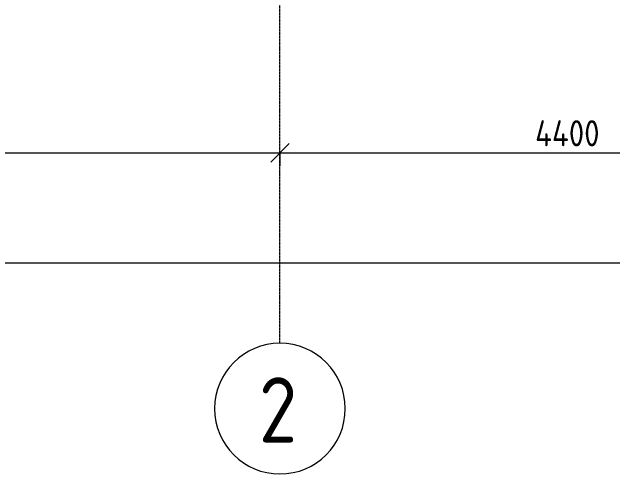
# Model space of a CAD drawing. Header units: millimetres. Extents: x -56773 to 323062, y -262288 to 76460.
# Drawn here: x -14367 to -9767, y -60839 to -57304 of the extents above; entities that cross this region are included whole.
import ezdxf

# ---------------------------------------------------------------- set-up
doc = ezdxf.new("R2010")
doc.units = ezdxf.units.MM
doc.linetypes.add('ADSK_Линия сетки', pattern=[25, 20, -2.5, 0, -2.5])
doc.layers.add('Оси', color=7, linetype='Continuous', lineweight=9)
doc.layers.add('Размеры', color=7, linetype='Continuous', lineweight=9)
doc.styles.add('GOST Common', font='', dxfattribs={"width": 0.9, "height": 500})
doc.styles.add('GOST Common_3', font='', dxfattribs={"width": 0.9, "height": 200})
doc.styles.get('GOST Common').set_extended_font_data('GOST Common')
doc.styles.get('GOST Common_3').set_extended_font_data('GOST Common')
doc.dimstyles.new('ADSK_Основной_2_0', dxfattribs={"dimscale": 304.8, "dimtxt": 201.142999, "dimasz": 0.463911, "dimexe": 0.328084, "dimexo": 0.328084, "dimgap": 0.164042, "dimtad": 1, "dimdec": 3, "dimrnd": 0.001, "dimdsep": 46, "dimtxsty": 'GOST Common_3', "dimblk1": 'OBLIQUE', "dimblk2": 'OBLIQUE', "dimsah": 1, "dimcen": 0.09, "dimdle": 0.328084, "dimazin": 2, "dimtfac": 1, "dimtdec": 4, "dimtix": 1, "dimtmove": 0, "dimatfit": 3, "dimfxl": 1, "dimtvp": 1, "dimtolj": 1, "dimtzin": 0, "dimlwd": 20, "dimlwe": 20, "dimarcsym": 2})

# ---------------------------------------------------------------- blocks, each defined once
blk = doc.blocks.new('Ось сетки - Круг_Ø10 мм-8259-Кладочный план 1-го этажа')
at = {"layer": 'Оси', "lineweight": 20}
for start, end in [(360, 180), (180, 360)]:
    blk.add_arc((0, 0), 5, start, end, dxfattribs=at)
blk = doc.blocks.new('_Oblique')
at = {"color": 0, "linetype": 'ByBlock', "lineweight": -2}
blk.add_line((-0.5, -0.5), (0.5, 0.5), dxfattribs=at)
blk = doc.blocks.new('*D4351')
at = {"layer": 'Defpoints', "color": 0, "transparency": 16777216}
for p in [(-18316.1, -58281.9), (-12316.1, -58281.9), (-12316.1, -58381.9)]:
    blk.add_point(p, dxfattribs=at)
at = {"layer": 'Размеры', "color": 0, "lineweight": 20, "transparency": 16777216}
for p, q in [((-18416.1, -58381.9), (-12216.1, -58381.9)), ((-18316.1, -58381.9), (-18316.1, -58481.9)), ((-12316.1, -58381.9), (-12316.1, -58481.9))]:
    blk.add_line(p, q, dxfattribs=at)
at = {"layer": 'Размеры', "color": 0, "lineweight": 20, "transparency": 16777216, "xscale": 141.4, "yscale": 141.4, "zscale": 141.4, "rotation": 180}
blk.add_blockref('_Oblique', (-18316.1, -58381.9), dxfattribs=at)
at = {"layer": 'Размеры', "color": 0, "lineweight": 20, "transparency": 16777216, "xscale": 141.4, "yscale": 141.4, "zscale": 141.4}
blk.add_blockref('_Oblique', (-12316.1, -58381.9), dxfattribs=at)
at = {"layer": 'Размеры', "color": 0, "lineweight": 9, "transparency": 16777216, "insert": (-15316.1, -58231.9), "char_height": 200, "width": 605.475, "attachment_point": 5, "style": 'GOST Common_3'}
blk.add_mtext('\\A1;6000', dxfattribs=at)
blk = doc.blocks.new('*D4352')
at = {"layer": 'Defpoints', "color": 0, "transparency": 16777216}
for p in [(-12316.1, -58281.9), (-7916.1, -58281.9), (-7916.1, -58381.9)]:
    blk.add_point(p, dxfattribs=at)
at = {"layer": 'Размеры', "color": 0, "lineweight": 20, "transparency": 16777216}
for p, q in [((-12416.1, -58381.9), (-7816.1, -58381.9)), ((-12316.1, -58381.9), (-12316.1, -58481.9)), ((-7916.1, -58381.9), (-7916.1, -58481.9))]:
    blk.add_line(p, q, dxfattribs=at)
at = {"layer": 'Размеры', "color": 0, "lineweight": 20, "transparency": 16777216, "xscale": 141.4, "yscale": 141.4, "zscale": 141.4, "rotation": 180}
blk.add_blockref('_Oblique', (-12316.1, -58381.9), dxfattribs=at)
at = {"layer": 'Размеры', "color": 0, "lineweight": 20, "transparency": 16777216, "xscale": 141.4, "yscale": 141.4, "zscale": 141.4}
blk.add_blockref('_Oblique', (-7916.1, -58381.9), dxfattribs=at)
at = {"layer": 'Размеры', "color": 0, "lineweight": 9, "transparency": 16777216, "insert": (-10116.1, -58231.9), "char_height": 200, "width": 646.385, "attachment_point": 5, "style": 'GOST Common_3'}
blk.add_mtext('\\A1;4400', dxfattribs=at)
blk = doc.blocks.new('*D4375')
at = {"layer": 'Defpoints', "color": 0, "transparency": 16777216}
for p in [(-18316.1, -59121.9), (62883.9, -59121.9), (62883.9, -59221.9)]:
    blk.add_point(p, dxfattribs=at)
at = {"layer": 'Размеры', "color": 0, "lineweight": 20, "transparency": 16777216}
for p, q in [((-18416.1, -59221.9), (62983.9, -59221.9)), ((-18316.1, -59221.9), (-18316.1, -59321.9)), ((62883.9, -59221.9), (62883.9, -59321.9))]:
    blk.add_line(p, q, dxfattribs=at)
at = {"layer": 'Размеры', "color": 0, "lineweight": 20, "transparency": 16777216, "xscale": 141.4, "yscale": 141.4, "zscale": 141.4, "rotation": 180}
blk.add_blockref('_Oblique', (-18316.1, -59221.9), dxfattribs=at)
at = {"layer": 'Размеры', "color": 0, "lineweight": 20, "transparency": 16777216, "xscale": 141.4, "yscale": 141.4, "zscale": 141.4}
blk.add_blockref('_Oblique', (62883.9, -59221.9), dxfattribs=at)
at = {"layer": 'Размеры', "color": 0, "lineweight": 9, "transparency": 16777216, "insert": (22283.9, -59071.9), "char_height": 200, "width": 711.842, "attachment_point": 5, "style": 'GOST Common_3'}
blk.add_mtext('\\A1;81200', dxfattribs=at)

msp = doc.modelspace()

# ---------------------------------------------------------------- linework, layer by layer
at = {"layer": 'Оси', "linetype": 'ADSK_Линия сетки', "lineweight": 5}
msp.add_line((-12316.0657, -59838.5137), (-12316.0657, -24363.7173), dxfattribs=at)

# ---------------------------------------------------------------- block references
at = {"layer": 'Оси', "lineweight": 20, "xscale": 99.99999999999993, "yscale": 99.99999999999993, "zscale": 99.99999999999993}
msp.add_blockref('Ось сетки - Круг_Ø10 мм-8259-Кладочный план 1-го этажа', (-12316.0657, -60338.5137), dxfattribs=at)

# ---------------------------------------------------------------- texts
at = {"layer": 'Оси', "insert": (-12477.5463, -60098.647), "char_height": 500, "width": 389.620125, "attachment_point": 1, "style": 'GOST Common'}
msp.add_mtext('\\fGOST Common|b0|i0|c204|p34|;\\W.9;2', dxfattribs=at)

# ---------------------------------------------------------------- dimensions: what is measured, and where the dimension line sits
at = {"layer": 'Размеры', "lineweight": 9}
for base, p1, p2, override, picture, middle in [((-12316.0657, -58381.8859), (-18316.0657, -58281.901), (-12316.0657, -58281.901), {"dimpost": '<>', "dimfxl": 6000}, '*D4351', (-15316.0657, -58231.8859)), ((-7916.0657, -58381.8859), (-12316.0657, -58281.901), (-7916.0657, -58281.901), {"dimpost": '<>', "dimfxl": 4400}, '*D4352', (-10116.0657, -58231.8859)), ((62883.9343, -59221.8859), (-18316.0657, -59121.901), (62883.9343, -59121.901), {"dimpost": '<>', "dimfxl": 81200}, '*D4375', (22283.9343, -59071.8859))]:
    dim = msp.add_linear_dim(base=base, p1=p1, p2=p2, dimstyle='ADSK_Основной_2_0', override=override, dxfattribs=at)
    dim.commit()
    dim.dimension.update_dxf_attribs({"geometry": picture, "text_midpoint": middle})

doc.saveas('drawing.dxf')
